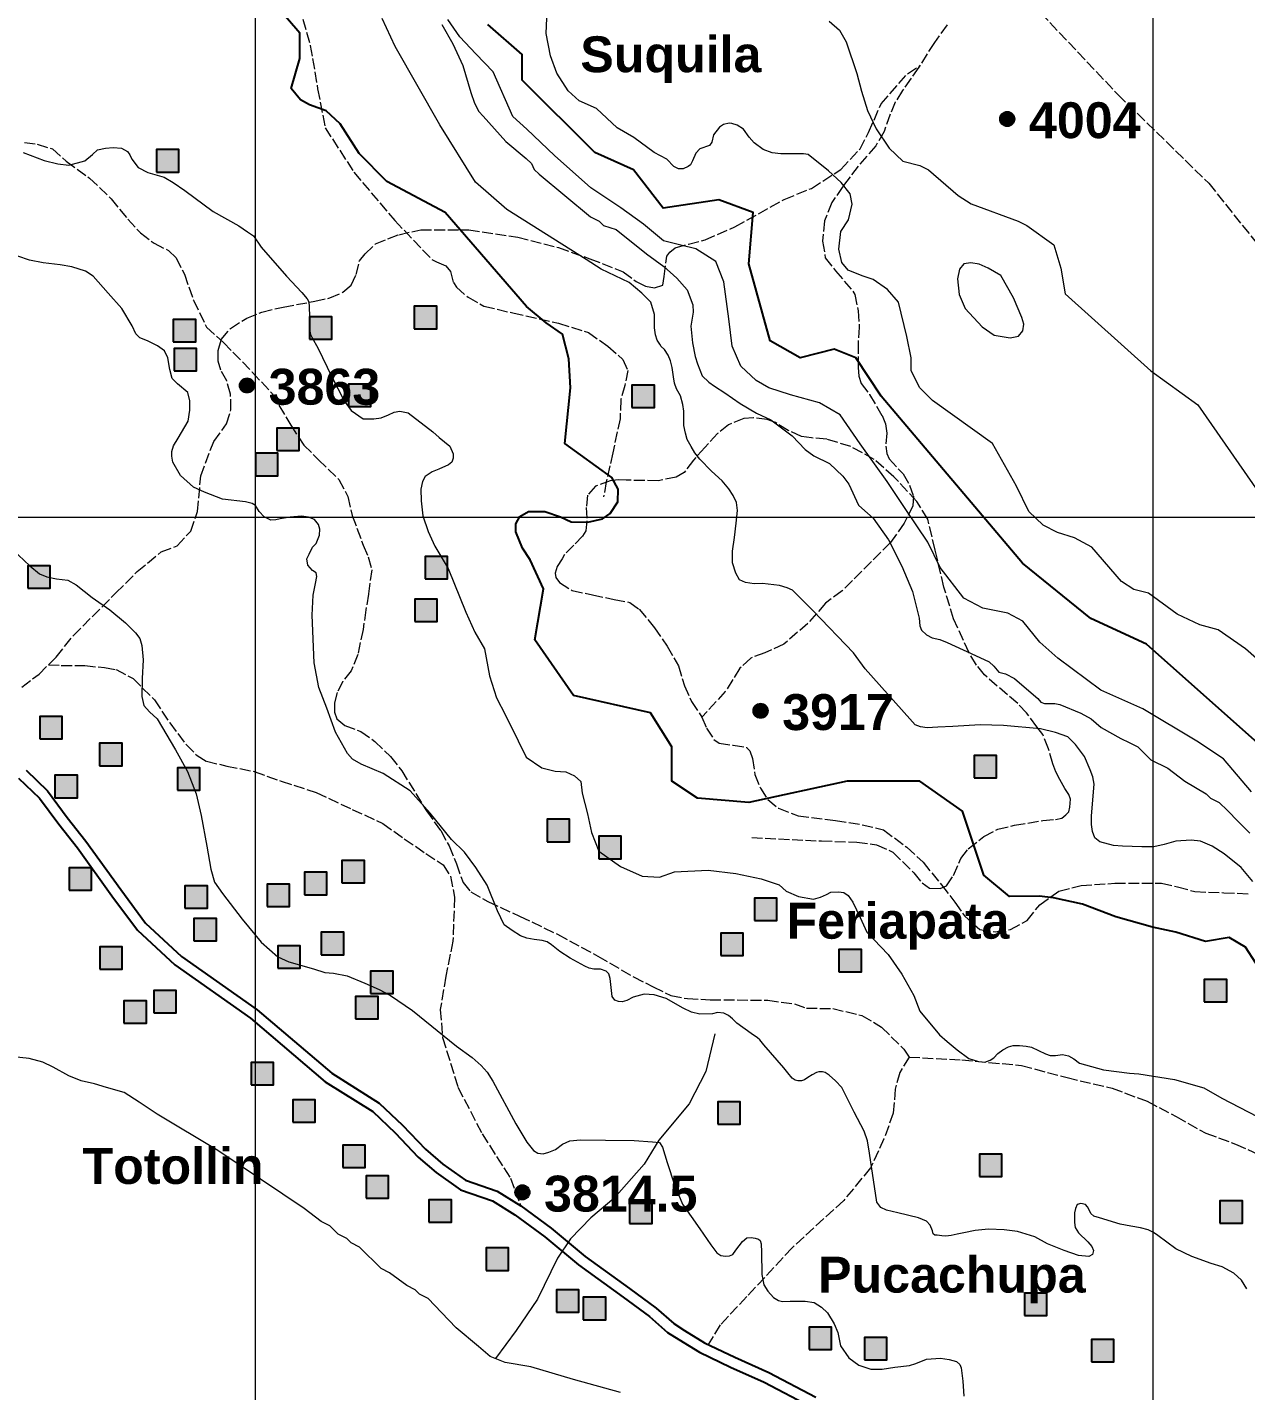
# Model space of a CAD drawing. Header units: metres. Extents: x 405809 to 420020, y 8257398 to 8272141.
# Drawn here: x 412746 to 414103, y 8262027 to 8263546 of the extents above; entities that cross this region are included whole.
import ezdxf

# ---------------------------------------------------------------- set-up
doc = ezdxf.new("R2010")
doc.units = ezdxf.units.M
doc.linetypes.add('ACAD_ISO02W100', pattern=[15, 12, -3])
doc.layers.add('AFIRMADO DOS A MAS VIAS', color=151, linetype='Continuous')
doc.layers.add('VIVIENDAS', color=1, linetype='Continuous')
for name, color, linetype, lineweight in [('CAMINOS1', 7, 'ACAD_ISO02W100', 5), ('COORDENADAS', 30, 'Continuous', 5), ('CURVAS MAESTRAS', 90, 'Continuous', 25), ('CURVAS SECUNDARIS', 46, 'Continuous', 9), ('PERIMETRO DE LA ISLA', 7, 'Continuous', 18), ('Río', 150, 'Continuous', 20), ('texto', 7, 'Continuous', 13)]:
    doc.layers.add(name, color=color, linetype=linetype, lineweight=lineweight)
doc.styles.add('CARLOS', font='arialbd.ttf', dxfattribs={"height": 48})

msp = doc.modelspace()

# ---------------------------------------------------------------- hatches: boundary and pattern name
at = {"layer": 'texto'}
h = msp.add_hatch(color=256, dxfattribs=at)
edge = h.paths.add_edge_path()
edge.add_arc((413837.7, 8263443.6), 8.37, 0, 360)
h = msp.add_hatch(color=256, dxfattribs=at)
edge = h.paths.add_edge_path()
edge.add_arc((412990.8, 8263146.7), 8.37, 0, 360)
h = msp.add_hatch(color=256, dxfattribs=at)
edge = h.paths.add_edge_path()
edge.add_arc((413562.9, 8262784.2), 8.37, 0, 360)
h = msp.add_hatch(color=256, dxfattribs=at)
edge = h.paths.add_edge_path()
edge.add_arc((413297.6, 8262247.7), 8.37, 0, 360)
at = {"layer": 'VIVIENDAS'}
for points in [[(412889.8, 8263384.5), (412914.8, 8263384.5), (412914.8, 8263409.5), (412889.8, 8263409.5)], [(413177.1, 8263209.9), (413202.1, 8263209.9), (413202.1, 8263234.9), (413177.1, 8263234.9)], [(412908.7, 8263195.3), (412933.7, 8263195.3), (412933.7, 8263220.3), (412908.7, 8263220.3)], [(413060.4, 8263198.1), (413085.4, 8263198.1), (413085.4, 8263223.1), (413060.4, 8263223.1)], [(412909.5, 8263162.9), (412934.5, 8263162.9), (412934.5, 8263187.9), (412909.5, 8263187.9)], [(413103.9, 8263123.3), (413128.9, 8263123.3), (413128.9, 8263148.3), (413103.9, 8263148.3)], [(413419.6, 8263122.2), (413444.6, 8263122.2), (413444.6, 8263147.2), (413419.6, 8263147.2)], [(413024, 8263074.1), (413049, 8263074.1), (413049, 8263099.1), (413024, 8263099.1)], [(413000.2, 8263046.1), (413025.2, 8263046.1), (413025.2, 8263071.1), (413000.2, 8263071.1)], [(412746.6, 8262920.9), (412771.6, 8262920.9), (412771.6, 8262945.9), (412746.6, 8262945.9)], [(413189.3, 8262931.3), (413214.3, 8262931.3), (413214.3, 8262956.3), (413189.3, 8262956.3)], [(413177.8, 8262883.7), (413202.8, 8262883.7), (413202.8, 8262908.7), (413177.8, 8262908.7)], [(412759.9, 8262752.9), (412784.9, 8262752.9), (412784.9, 8262777.9), (412759.9, 8262777.9)], [(412826.6, 8262723), (412851.6, 8262723), (412851.6, 8262748), (412826.6, 8262748)], [(413800.8, 8262709.4), (413825.8, 8262709.4), (413825.8, 8262734.4), (413800.8, 8262734.4)], [(412913.4, 8262695.7), (412938.4, 8262695.7), (412938.4, 8262720.7), (412913.4, 8262720.7)], [(412776.8, 8262687.4), (412801.8, 8262687.4), (412801.8, 8262712.4), (412776.8, 8262712.4)], [(413325.1, 8262638.4), (413350.1, 8262638.4), (413350.1, 8262663.4), (413325.1, 8262663.4)], [(413382.6, 8262619.4), (413407.6, 8262619.4), (413407.6, 8262644.4), (413382.6, 8262644.4)], [(413096.6, 8262592.6), (413121.6, 8262592.6), (413121.6, 8262617.6), (413096.6, 8262617.6)], [(412792.7, 8262584.3), (412817.7, 8262584.3), (412817.7, 8262609.3), (412792.7, 8262609.3)], [(413054.9, 8262579.3), (413079.9, 8262579.3), (413079.9, 8262604.3), (413054.9, 8262604.3)], [(412921.7, 8262564.3), (412946.7, 8262564.3), (412946.7, 8262589.3), (412921.7, 8262589.3)], [(413013.3, 8262566), (413038.3, 8262566), (413038.3, 8262591), (413013.3, 8262591)], [(413556.1, 8262550.4), (413581.1, 8262550.4), (413581.1, 8262575.4), (413556.1, 8262575.4)], [(412931.7, 8262527.8), (412956.7, 8262527.8), (412956.7, 8262552.8), (412931.7, 8262552.8)], [(413073.5, 8262512.4), (413098.5, 8262512.4), (413098.5, 8262537.4), (413073.5, 8262537.4)], [(413518.6, 8262511.5), (413543.6, 8262511.5), (413543.6, 8262536.5), (413518.6, 8262536.5)], [(412826.8, 8262496.2), (412851.8, 8262496.2), (412851.8, 8262521.2), (412826.8, 8262521.2)], [(413025.2, 8262497.5), (413050.2, 8262497.5), (413050.2, 8262522.5), (413025.2, 8262522.5)], [(413650.2, 8262493.2), (413675.2, 8262493.2), (413675.2, 8262518.2), (413650.2, 8262518.2)], [(413128.5, 8262469.2), (413153.5, 8262469.2), (413153.5, 8262494.2), (413128.5, 8262494.2)], [(414057.2, 8262460), (414082.2, 8262460), (414082.2, 8262485), (414057.2, 8262485)], [(412853.7, 8262436), (412878.7, 8262436), (412878.7, 8262461), (412853.7, 8262461)], [(412887, 8262447.6), (412912, 8262447.6), (412912, 8262472.6), (412887, 8262472.6)], [(413111.8, 8262440.9), (413136.8, 8262440.9), (413136.8, 8262465.9), (413111.8, 8262465.9)], [(412995.3, 8262367.4), (413020.3, 8262367.4), (413020.3, 8262392.4), (412995.3, 8262392.4)], [(413041.9, 8262325.9), (413066.9, 8262325.9), (413066.9, 8262350.9), (413041.9, 8262350.9)], [(413515.3, 8262323.6), (413540.3, 8262323.6), (413540.3, 8262348.6), (413515.3, 8262348.6)], [(413097.5, 8262275.3), (413122.5, 8262275.3), (413122.5, 8262300.3), (413097.5, 8262300.3)], [(413806.7, 8262265.4), (413831.7, 8262265.4), (413831.7, 8262290.4), (413806.7, 8262290.4)], [(413123.6, 8262241.1), (413148.6, 8262241.1), (413148.6, 8262266.1), (413123.6, 8262266.1)], [(413193.5, 8262214.5), (413218.5, 8262214.5), (413218.5, 8262239.5), (413193.5, 8262239.5)], [(413417, 8262212.8), (413442, 8262212.8), (413442, 8262237.8), (413417, 8262237.8)], [(414074.7, 8262213.3), (414099.7, 8262213.3), (414099.7, 8262238.3), (414074.7, 8262238.3)], [(413257.2, 8262160.7), (413282.2, 8262160.7), (413282.2, 8262185.7), (413257.2, 8262185.7)], [(413335.4, 8262114.1), (413360.4, 8262114.1), (413360.4, 8262139.1), (413335.4, 8262139.1)], [(413365.4, 8262105.8), (413390.4, 8262105.8), (413390.4, 8262130.8), (413365.4, 8262130.8)], [(413856.8, 8262110.4), (413881.8, 8262110.4), (413881.8, 8262135.4), (413856.8, 8262135.4)], [(413616.9, 8262072.5), (413641.9, 8262072.5), (413641.9, 8262097.5), (413616.9, 8262097.5)], [(413678.5, 8262060.9), (413703.5, 8262060.9), (413703.5, 8262085.9), (413678.5, 8262085.9)], [(413931.4, 8262058.7), (413956.4, 8262058.7), (413956.4, 8262083.7), (413931.4, 8262083.7)]]:
    msp.add_hatch(color=256, dxfattribs=at).paths.add_polyline_path(points)

# ---------------------------------------------------------------- linework, layer by layer
at = {"layer": 'AFIRMADO DOS A MAS VIAS'}
for points in [[(412744.7, 8262717.9), (412768.6, 8262694.9), (412790.6, 8262665.3), (412811.4, 8262638.8), (412850.1, 8262585), (412877.8, 8262547.7), (412917.8, 8262510.5), (413002.1, 8262451.2), (413085.2, 8262380.6), (413138.2, 8262347.1), (413164.2, 8262322.4), (413189.6, 8262295.7), (413208.9, 8262279.2), (413234.3, 8262261.4), (413269.3, 8262249), (413296, 8262232.6), (413329.8, 8262207.8), (413367.5, 8262176.3), (413417, 8262140.5), (413446.5, 8262118.5), (413466.3, 8262101.4), (413478.3, 8262093.8), (413500.6, 8262080.2), (413534.4, 8262063.9), (413572, 8262046.9), (413624.5, 8262019.6)], [(412736.2, 8262709.3), (412759.6, 8262687), (412781.1, 8262658), (412801.8, 8262631.5), (412840.4, 8262577.9), (412868.8, 8262539.7), (412910.3, 8262501.1), (412994.8, 8262441.7), (413078, 8262370.9), (413130.8, 8262337.6), (413155.8, 8262313.9), (413181.3, 8262287), (413201.6, 8262269.7), (413228.8, 8262250.6), (413264.1, 8262238.1), (413289.3, 8262222.6), (413322.4, 8262198.3), (413360.1, 8262166.8), (413409.9, 8262130.8), (413439, 8262109.2), (413459.1, 8262091.7), (413471.9, 8262083.6), (413494.9, 8262069.6), (413529.3, 8262053), (413566.8, 8262036.1), (413619.2, 8262008.8)]]:
    msp.add_lwpolyline(points, dxfattribs=at)
at = {"layer": 'CAMINOS1'}
for points in [[(413053, 8263554.8), (413061.3, 8263525.6), (413069.5, 8263477.2), (413077.8, 8263433.9), (413109.8, 8263384.4), (413155.4, 8263330.4), (413196.7, 8263287.1), (413201.9, 8263284.3), (413212.4, 8263280), (413217.4, 8263273.5), (413220.7, 8263261.6), (413224.3, 8263256.2), (413237, 8263244.9), (413254.7, 8263235.1), (413286.9, 8263227.5), (413337.8, 8263216), (413371.1, 8263205.8), (413392.8, 8263190.3), (413409.5, 8263175.8), (413414.9, 8263163.5), (413411.7, 8263146.5), (413407.1, 8263130.9), (413406.5, 8263109.6), (413398.2, 8263071.6), (413390.9, 8263039.4), (413388, 8263022.5)], [(413874.9, 8263561.9), (413960.9, 8263470.9), (414062.1, 8263372.1), (414125.4, 8263292.8)], [(413770.8, 8263548.5), (413756.5, 8263528.8), (413739.2, 8263501.3), (413721, 8263475.3), (413713, 8263462.4), (413707.2, 8263448.8), (413700.5, 8263429.7), (413691.2, 8263413.7), (413671.6, 8263391), (413654.5, 8263368.4), (413642.4, 8263350.4), (413634, 8263330.1), (413632, 8263307.3), (413635, 8263289), (413646.4, 8263274.5), (413665.7, 8263251.7), (413667.8, 8263248.2), (413671.6, 8263229.9), (413672.8, 8263211.7), (413671.6, 8263194.1), (413671.6, 8263178.4), (413671.6, 8263166.6), (413672.2, 8263156.9), (413674.8, 8263148.7), (413684.4, 8263136.5), (413698.2, 8263113.1), (413702, 8263104.1), (413703.6, 8263093.5), (413702.4, 8263079), (413703.4, 8263071), (413706.2, 8263065.1), (413721.6, 8263048.1), (413728.8, 8263035.5), (413733.3, 8263023.4), (413732.6, 8263012.5), (413723, 8262993.3), (413707.6, 8262971.6), (413675.8, 8262939.8), (413653.8, 8262917.9), (413635.1, 8262904.1), (413615.6, 8262881.4), (413588.7, 8262858.4), (413567.5, 8262848.7), (413552.1, 8262843), (413539.9, 8262831.6), (413523.6, 8262805.7), (413497.6, 8262777.2)], [(412740, 8262810.7), (412759.1, 8262825), (412778.1, 8262844), (412797.2, 8262867.8), (412844.8, 8262915.5), (412868.6, 8262939.3), (412895.1, 8262961.3), (412912.9, 8262968.1), (412928.1, 8262984.2), (412935.8, 8263006.2), (412939.2, 8263046), (412953.7, 8263084.4), (412968.1, 8263103.9), (412972.9, 8263119.4), (412972.5, 8263137.1), (412968.3, 8263151.8), (412961.6, 8263163.6), (412958.7, 8263173.9), (412958.7, 8263185.6), (412962.1, 8263198), (412972.5, 8263210.3), (412990.5, 8263221.8), (413007.3, 8263228.5), (413031, 8263234.1), (413066.2, 8263240.5), (413082.9, 8263244.2), (413097.7, 8263250.5), (413106.8, 8263258.6), (413112.4, 8263270.3), (413116.1, 8263285.7), (413122.5, 8263293.2), (413133.9, 8263304.5), (413159.9, 8263314.7), (413184.4, 8263320.2), (413238.1, 8263320.2), (413292.4, 8263312), (413337.7, 8263300.4), (413372.6, 8263287.9), (413409.8, 8263273.4), (413424.4, 8263262.6), (413434.7, 8263257.2), (413444.9, 8263255.6), (413454.1, 8263258.3), (413455.7, 8263268), (413458.4, 8263290.6), (413461.8, 8263295.1), (413467.7, 8263300.2), (413482.7, 8263304.2), (413501.1, 8263309), (413534.4, 8263323.5), (413589.3, 8263354), (413619.5, 8263366.3), (413652.4, 8263387.5), (413673.7, 8263410.2), (413683.3, 8263428.7), (413697.1, 8263460.5), (413726.6, 8263494), (413740.1, 8263502.7)], [(412742.9, 8263417.5), (412757.2, 8263415.6), (412774.2, 8263410.2), (412789.3, 8263396.6), (412815.5, 8263377.7), (412839.4, 8263354.7), (412858, 8263331.8), (412872.1, 8263316.7), (412887.2, 8263305.2), (412903.5, 8263296.9), (412911.9, 8263289), (412921.1, 8263270.6), (412931.2, 8263241.6), (412945.8, 8263211.5), (412964.7, 8263194.4), (412996.7, 8263161.6), (413018.7, 8263137.7), (413039.5, 8263102.5), (413054, 8263080.3), (413070.4, 8263064), (413093, 8263042), (413103.1, 8263022.9), (413108.1, 8263001.7), (413120.3, 8262968.6), (413125.8, 8262955.6), (413129.7, 8262941.2), (413126.2, 8262914), (413123.3, 8262896.8), (413120.1, 8262874.9), (413114.3, 8262847), (413106.8, 8262828.9), (413097.4, 8262816.8), (413091.4, 8262804.6), (413088.1, 8262792.8), (413088.1, 8262782.8), (413091, 8262775.1), (413099.6, 8262768), (413117.5, 8262761.2), (413133.3, 8262750.1), (413150.5, 8262733.2), (413163.1, 8262717.5), (413190.6, 8262672.8), (413206.6, 8262650.7), (413215.9, 8262633.9), (413224, 8262613.8), (413231.5, 8262593), (413240.2, 8262582.6), (413259.2, 8262571.6), (413294.5, 8262555.5), (413336.8, 8262535.2), (413381.8, 8262511), (413421.3, 8262487.7), (413443.2, 8262476.7), (413462.9, 8262466.9), (413481.4, 8262463.5), (413506.8, 8262462.3), (413570.9, 8262461.7), (413600.6, 8262457.6), (413613.9, 8262453), (413643.3, 8262452.4), (413675.7, 8262444.9), (413697.8, 8262431.6), (413722.6, 8262407.3), (413728.4, 8262398.4), (413718, 8262381.4), (413712.9, 8262362.8), (413710.8, 8262336), (413700.4, 8262307.4), (413685.4, 8262274.9), (413655.5, 8262238.7), (413598.1, 8262186), (413547.7, 8262131.5), (413517.8, 8262099.9), (413504.7, 8262078.2)], [(413553, 8262642.9), (413630.7, 8262639.2), (413670.1, 8262638), (413692.1, 8262635), (413710.4, 8262626.7), (413733.6, 8262603.7), (413742.8, 8262592.5), (413751.1, 8262586.6), (413762.8, 8262586.3), (413770.2, 8262589.2), (413777.8, 8262600.7), (413786.1, 8262619.8), (413794.3, 8262630.4), (413811.6, 8262644.3), (413827.1, 8262652.2), (413845.9, 8262656.7), (413877.2, 8262662), (413891.6, 8262663.2), (413898.6, 8262664.7), (413903.1, 8262668.3), (413906.4, 8262671.5), (413907.5, 8262676.7), (413908.1, 8262685.7), (413906.2, 8262691.1), (413901.7, 8262697.8), (413896.1, 8262707.8), (413891.8, 8262716.1), (413888.4, 8262725.1), (413883.6, 8262741.9), (413877.4, 8262757.7), (413870.8, 8262766.5), (413859.2, 8262781.9), (413849.5, 8262792.2), (413826.6, 8262811.7), (413812.3, 8262824.2), (413803.4, 8262835.2), (413795.2, 8262848.9), (413778, 8262886.5), (413767, 8262922.1), (413757.4, 8262963.4), (413749.2, 8262997.6), (413736.8, 8263017.5), (413711.5, 8263044.9), (413689.4, 8263064.3), (413663.4, 8263078.7), (413636.6, 8263086.9), (413619.6, 8263088.2), (413608.4, 8263089.9), (413593.7, 8263096.7), (413579.4, 8263105.3), (413570.2, 8263108.6), (413555.2, 8263110.7), (413544.3, 8263110), (413527.2, 8263102.9), (413515, 8263093), (413500.7, 8263077.4), (413488.1, 8263063.5), (413477.8, 8263049.7), (413468.7, 8263044.5), (413448.8, 8263040.6), (413413.3, 8263041.1), (413404.4, 8263041.4), (413395.5, 8263040.4), (413379, 8263034.5), (413370.1, 8263024.3), (413368.7, 8263010.9), (413369.4, 8262995.7), (413368.4, 8262984.7), (413364.6, 8262978.9), (413355, 8262968.6), (413344.6, 8262958.5), (413341.9, 8262953.4), (413336.4, 8262945.1), (413334, 8262937.6), (413334.7, 8262932.8), (413339.1, 8262927), (413352.9, 8262918.4), (413375.5, 8262913.3), (413399.9, 8262908.4), (413417.4, 8262905), (413427.7, 8262897.4), (413444.6, 8262876.7), (413459, 8262856.2), (413471.4, 8262834.4), (413478, 8262812.2), (413486.1, 8262794.4), (413497.6, 8262777.2), (413502.7, 8262765), (413511, 8262752.2), (413516.9, 8262748.3), (413532.5, 8262745.9), (413547.4, 8262743.5), (413550.9, 8262739.7), (413554, 8262731.1), (413556.4, 8262713.3), (413562.7, 8262698), (413571, 8262685.3), (413582.9, 8262675.6), (413604.9, 8262667.3), (413646.3, 8262662), (413676.2, 8262657.2), (413700, 8262651.5), (413726, 8262632.1), (413744.1, 8262615.4), (413764.4, 8262590.3), (413779.4, 8262570.9), (413790.1, 8262555.7), (413807.1, 8262540.5), (413824.2, 8262538.1), (413841.2, 8262540.6), (413860, 8262550.6), (413873.9, 8262568.2), (413895.3, 8262583.3), (413919.9, 8262589.6), (413957.6, 8262592.1), (414009.5, 8262592.2), (414027.4, 8262588.1), (414046.8, 8262582.8), (414079, 8262581.5), (414108.8, 8262580.3)], [(412769.6, 8262835.4), (412783.9, 8262834.8), (412810.2, 8262834.7), (412832, 8262832.3), (412844.9, 8262830.2), (412863.9, 8262820.2), (412887.7, 8262796.4), (412904.7, 8262770.9), (412922.9, 8262746.6), (412935.1, 8262734.5), (412945.6, 8262728), (412968.2, 8262722.7), (412998.9, 8262716.6), (413028.8, 8262705.8), (413068, 8262693.1), (413107.9, 8262674.4), (413142.1, 8262658.7), (413166, 8262641.7), (413190.2, 8262625.2), (413209.3, 8262612.6), (413217.4, 8262599.9), (413222, 8262576.5), (413220.2, 8262527.6), (413212.3, 8262488.4), (413206.1, 8262451.4), (413208.6, 8262420.2), (413225.8, 8262364.9), (413252.8, 8262312.8), (413284.2, 8262263.5), (413295.9, 8262232.7)], [(413728.4, 8262398.4), (413787.1, 8262395.2), (413853.4, 8262389.1), (413904.3, 8262375.5), (413954.4, 8262363.7), (413993.6, 8262349.1), (414025.9, 8262332.1), (414059, 8262313.5), (414092.1, 8262301.5), (414137.1, 8262281.2), (414177.9, 8262251.3), (414259.5, 8262210.5), (414285.8, 8262199.4), (414331.9, 8262186.6), (414383.7, 8262175.2), (414443.6, 8262162.4), (414467.3, 8262157.1)]]:
    msp.add_lwpolyline(points, dxfattribs=at)
at = {"layer": 'COORDENADAS'}
for p, q in [((413000, 8271350), (413000, 8257550)), ((414000, 8271350), (414000, 8257550)), ((406200, 8263000), (419600, 8263000))]:
    msp.add_line(p, q, dxfattribs=at)
at = {"layer": 'CURVAS MAESTRAS'}
for points in [[(414114.6, 8262502.9), (414103.1, 8262520.8), (414085.1, 8262531.5), (414058.5, 8262527.3), (414025.5, 8262537.4), (413999.6, 8262543.1), (413958.8, 8262554.5), (413921.5, 8262568.9), (413889.2, 8262576), (413873.4, 8262577.5), (413840.3, 8262577.3), (413811.8, 8262601.1), (413787.9, 8262672.5), (413740.3, 8262705.9), (413659.3, 8262705.9), (413549.8, 8262682.1), (413492.6, 8262686.8), (413464, 8262705.9), (413464, 8262744), (413440.2, 8262782.1), (413354.5, 8262801.1), (413311.6, 8262863.1), (413321.1, 8262920.2), (413306.2, 8262952.6), (413297.7, 8262965.6), (413290.1, 8262983.7), (413290.1, 8262992.7), (413294.6, 8263000.7), (413304.2, 8263006.2), (413322.7, 8263006.2), (413340.2, 8263000.2), (413351.8, 8262994.7), (413370.3, 8262994.2), (413386.8, 8262998.2), (413395.4, 8263004.2), (413403.9, 8263017.2), (413404.4, 8263031.2), (413397.4, 8263044.1), (413345, 8263082.2), (413351, 8263144.2), (413349.4, 8263176.4), (413342.3, 8263204), (413324.2, 8263216.5), (413302.1, 8263234.6), (413211.6, 8263339.4), (413146.7, 8263374), (413115.7, 8263405), (413094.6, 8263438.2), (413079.1, 8263452.6), (413060.3, 8263459.2), (413050.3, 8263464.8), (413040.1, 8263477.5), (413049.6, 8263510.9), (413049.6, 8263539.4), (412992.5, 8263606.1)], [(414207.1, 8262667.8), (413992.8, 8262858.3), (413930.8, 8262886.9), (413854.6, 8262948.8), (413697.4, 8263134.6), (413668.9, 8263177.4), (413645, 8263187), (413606.9, 8263177.4), (413573.6, 8263196.5), (413549.8, 8263282.2), (413554.5, 8263339.4), (413516.4, 8263353.7), (413454.5, 8263344.1), (413421.2, 8263387), (413378.3, 8263406.1), (413297.3, 8263487), (413297.3, 8263515.6), (413259.2, 8263549)]]:
    msp.add_lwpolyline(points, dxfattribs=at)
at = {"layer": 'CURVAS SECUNDARIS'}
for points in [[(413444.7, 8263210.8), (413444.8, 8263225.6), (413440.5, 8263239.5), (413430.8, 8263249.6), (413416.4, 8263261.3), (413385.3, 8263276.3), (413368.8, 8263287), (413280.1, 8263342.7), (413245.2, 8263373.1), (413205.7, 8263437.2), (413156, 8263524.2), (413141.4, 8263555.7)], [(414109.8, 8262694), (414078.7, 8262730.6), (414048.8, 8262750.5), (413988.6, 8262786.3), (413942, 8262807.3), (413894.1, 8262843), (413874.1, 8262860.7), (413855.2, 8262884), (413838.5, 8262892.9), (413810.6, 8262898.5), (413789.5, 8262909.6), (413762.9, 8262944), (413749.4, 8262972), (413723.9, 8263009.7), (413703.9, 8263039.6), (413673.9, 8263081.8), (413651.7, 8263113.9), (413628.4, 8263127.2), (413596.3, 8263136.3), (413572, 8263143.9), (413558.1, 8263152.2), (413540.8, 8263168.2), (413531.1, 8263190.3), (413527.5, 8263221), (413522, 8263262.1), (413512.9, 8263284.9), (413490.7, 8263298.8), (413474.1, 8263303), (413454.6, 8263307.8), (413432.6, 8263326.3), (413407.4, 8263344.5), (413373.9, 8263366.8), (413333.3, 8263403.1), (413302.4, 8263432.4), (413287, 8263446.4), (413265, 8263496), (413245.9, 8263516.2), (413227.8, 8263535.3), (413214.7, 8263554.4)], [(414124.8, 8262834.4), (414103.2, 8262853.3), (414072.8, 8262874.5), (414052.3, 8262880), (414026.9, 8262891.9), (413995.1, 8262915.2), (413978.8, 8262919.3), (413964.9, 8262928.3), (413932.1, 8262966.5), (413912.7, 8262976.9), (413893.8, 8262982.8), (413877.8, 8262990.9), (413861.9, 8263006.3), (413848, 8263034.6), (413821.3, 8263082.2), (413754.6, 8263129.8), (413740.3, 8263144.1), (413730.8, 8263163.1), (413730.8, 8263172.7), (413730.8, 8263177.4), (413726, 8263201.3), (413716.5, 8263239.4), (413704.2, 8263253.7), (413688.2, 8263264.6), (413676, 8263268.7), (413660.6, 8263275.1), (413653.4, 8263283.8), (413650.2, 8263298.5), (413652.2, 8263318.4), (413661, 8263331.1), (413664.9, 8263348.6), (413662.9, 8263360.2), (413652.6, 8263372.9), (413638.7, 8263385.7), (413615.9, 8263404), (413610.9, 8263404.8), (413601.2, 8263404.6), (413585.3, 8263404.9), (413575.8, 8263406), (413565.8, 8263409.6), (413555.8, 8263417), (413550.3, 8263423.5), (413544, 8263432.1), (413537, 8263436.7), (413531, 8263438.6), (413527.8, 8263438.9), (413521.7, 8263437.6), (413517, 8263434.3), (413510.4, 8263425.8), (413508.6, 8263417.8), (413506.1, 8263413.9), (413495.4, 8263410.4), (413490.8, 8263405.4), (413487.2, 8263396.8), (413484.8, 8263392.6), (413482.1, 8263390.5), (413476.8, 8263388.2), (413471.3, 8263387.9), (413466.2, 8263390.5), (413458.5, 8263398.7), (413444.4, 8263406.4), (413421.7, 8263423), (413403, 8263433.9), (413380, 8263455.3), (413360.9, 8263463.8), (413348.4, 8263475.1), (413335.8, 8263494.7), (413328.9, 8263514.1), (413324.2, 8263539), (413324.9, 8263555.8)], [(413639.5, 8263552.6), (413650.8, 8263542.4), (413658.4, 8263529.7), (413670.1, 8263494.4), (413675.2, 8263474.7), (413682.1, 8263453.1), (413691.8, 8263432.7), (413706, 8263411.1), (413721.3, 8263396.5)], [(413208, 8263548.7), (413220.1, 8263527.3), (413231.4, 8263503.1), (413240.3, 8263473), (413244.2, 8263461.2), (413249.2, 8263452.1), (413253.8, 8263446.8), (413279.2, 8263418.4), (413301.8, 8263399.7), (413307.7, 8263393.9), (413310.8, 8263387.4), (413316.4, 8263382.3), (413373.5, 8263334.6), (413383.1, 8263329.9), (413387.8, 8263325.1), (413402.1, 8263320.3), (413435.7, 8263293.5), (413455.1, 8263279.1), (413469.8, 8263266.1), (413481.1, 8263253.2), (413487.3, 8263236.5), (413487.7, 8263228.4), (413485.4, 8263212.8), (413487.1, 8263194.2), (413490.1, 8263179.1), (413492.5, 8263170.8), (413497.9, 8263157.5), (413505.3, 8263150.2), (413511.7, 8263145.8), (413523, 8263138.4), (413540.1, 8263126.6), (413558.3, 8263115.9), (413574.4, 8263108.5), (413598, 8263090.7), (413612.7, 8263075.5), (413622.1, 8263068.2), (413639.8, 8263059.7), (413654.5, 8263045.5), (413661.3, 8263036.7), (413672.1, 8263013.2), (413675.6, 8263009.8), (413688.2, 8262998.7), (413705.5, 8262974.6), (413720.3, 8262945.5), (413732.1, 8262917.2), (413739.4, 8262887.5), (413740.4, 8262879), (413742.3, 8262874.2), (413747.6, 8262868.7), (413753.9, 8262865.5), (413762.6, 8262863.6), (413770.6, 8262860.4), (413797.6, 8262848.1), (413817.5, 8262838.9), (413822.8, 8262833.9), (413828.3, 8262827.3), (413835.6, 8262825.4), (413845.7, 8262820.1), (413864.5, 8262804.2), (413871.7, 8262798), (413875.1, 8262793.7), (413879.1, 8262792.4), (413885.9, 8262792.2), (413890.6, 8262792.3), (413896.2, 8262791.1), (413919.8, 8262781.4), (413931.3, 8262775.2), (413942.4, 8262765.6), (413964.2, 8262753.5), (413973.7, 8262748.8), (413983.2, 8262744), (413997.5, 8262729.7), (414016.6, 8262720.2), (414035.6, 8262705.9), (414059.4, 8262691.6), (414064.2, 8262686.8), (414073.7, 8262682.1), (414083.2, 8262673), (414095, 8262660.7), (414108, 8262647.7)], [(412741.4, 8263406.1), (412765, 8263397.4), (412779.9, 8263393.8), (412792.2, 8263392.3), (412810.2, 8263396.9), (412818.8, 8263404), (412824.2, 8263409.1), (412833.1, 8263411.2), (412841.8, 8263411.9), (412851.1, 8263411.2), (412857.6, 8263407.3), (412860.4, 8263403.7), (412862.6, 8263398.7), (412869.6, 8263389.7), (412880.5, 8263383.9), (412898.5, 8263378.8), (412908.7, 8263373), (412921.6, 8263364.1), (412953.2, 8263340.7), (412981.6, 8263324.7), (412991.5, 8263317.7), (412998, 8263313.3), (413006.7, 8263300.7), (413034.9, 8263268.3), (413051.9, 8263250.2), (413057.7, 8263243.4), (413059.3, 8263240.6), (413059.9, 8263235.9), (413060.4, 8263222.2), (413060.4, 8263213.1), (413060.7, 8263207.1), (413061.5, 8263203.5), (413062.9, 8263200.5), (413070, 8263187.9), (413085, 8263157.2), (413099.2, 8263129.7), (413107, 8263118.7), (413120.3, 8263109.6), (413132, 8263109.6), (413140.1, 8263110.7), (413148.6, 8263113.8), (413154.8, 8263116.9), (413161, 8263118.1), (413170.3, 8263116.3), (413197.8, 8263095), (413204.7, 8263088.8), (413216.6, 8263079), (413220.5, 8263070.4), (413220.5, 8263065.6), (413218.8, 8263061.3), (413215.3, 8263058.3), (413204.5, 8263053.5), (413197.1, 8263050.5), (413189.4, 8263045.3), (413186.3, 8263039.7), (413184.6, 8263031.1), (413184.8, 8263018.1), (413186.6, 8263001.5), (413192.7, 8262984.1), (413199.9, 8262967.6), (413214.8, 8262942.8), (413234.4, 8262894.1), (413244.5, 8262871.8), (413255.2, 8262853.3), (413261.1, 8262823.1), (413268.9, 8262798.8), (413278.6, 8262779.3), (413292.9, 8262750.6), (413301.6, 8262732.4), (413319.4, 8262720.5), (413334, 8262716.8), (413345.9, 8262716.2), (413355.6, 8262711.9), (413362.7, 8262705.4), (413364.3, 8262692.5), (413370.2, 8262669.3), (413374.6, 8262648.7), (413382.8, 8262628), (413406.9, 8262610.6), (413431.1, 8262600), (413450.4, 8262599), (413466.9, 8262604.8), (413504.5, 8262606.7), (413535.5, 8262602.9), (413563.6, 8262596.9), (413575.7, 8262592.9), (413583.6, 8262590.2), (413591.6, 8262583.4), (413605.1, 8262577.2), (413621.8, 8262574.2), (413629.6, 8262576.5), (413636.2, 8262579.4), (413641, 8262582.2), (413649.7, 8262582.4), (413655.8, 8262581.7), (413660.4, 8262578.3), (413665.8, 8262570.9), (413673.9, 8262554), (413681.1, 8262537.7), (413705.1, 8262512.8), (413720.4, 8262490.8), (413733.8, 8262466.9), (413740.5, 8262449.7), (413762.1, 8262423.3), (413770.9, 8262415.7), (413782, 8262406.5), (413794.8, 8262396.8), (413805.7, 8262393.3), (413812.9, 8262392.7), (413818.6, 8262394.8), (413822.6, 8262397.7), (413827.4, 8262402.3), (413832.9, 8262406.5), (413839.1, 8262409.7), (413844.2, 8262411.2), (413851.5, 8262411.4), (413858.6, 8262410.6), (413864.6, 8262409.4), (413872.7, 8262405.8), (413880.4, 8262402.2), (413885.7, 8262400.2), (413891.4, 8262400.2), (413899.1, 8262401.1), (413906.1, 8262399.8), (413911.9, 8262396.3), (413918.3, 8262391.6), (413945, 8262384.2), (413973.9, 8262380.5), (413984.2, 8262379.9), (414024.2, 8262373.6), (414056.8, 8262364.1), (414076.8, 8262352.6), (414116, 8262332.2)], [(413721.3, 8263396.5), (413740.3, 8263391.8), (413749.8, 8263387), (413783.2, 8263358.4), (413797.5, 8263348.9), (413849.9, 8263329.9), (413859.4, 8263325.1), (413889.6, 8263303.2), (413897.5, 8263277.5), (413902.3, 8263248.9), (413997.5, 8263163.1), (414049.9, 8263125), (414126.1, 8263015.5)], [(414104.6, 8262140.3), (414098.8, 8262149.7), (414090.2, 8262157.6), (414077.2, 8262164.8), (414065, 8262168.3), (414043.2, 8262176.1), (414025.5, 8262184.8), (414005.3, 8262199.6), (414000.5, 8262202.9), (413994.8, 8262206.1), (413986.2, 8262208.1), (413975.4, 8262210), (413963.5, 8262212.4), (413940.4, 8262219.3), (413934.1, 8262221.3), (413931, 8262224), (413929, 8262228.3), (413927, 8262231.4), (413925, 8262234), (413919.6, 8262235.1), (413915.5, 8262234.2), (413913.9, 8262229.7), (413912.8, 8262224.7), (413912.7, 8262214), (413913.5, 8262208.4), (413916.9, 8262202.6), (413927.3, 8262192.4), (413931.8, 8262187.4), (413933.8, 8262182.8), (413932.8, 8262178.3), (413928.6, 8262176.3), (413917, 8262177.3), (413901, 8262182.8), (413882.4, 8262190.4), (413868.5, 8262198.2), (413849.2, 8262203.9), (413834.2, 8262205.9), (413816.8, 8262206.5), (413802, 8262205.2), (413789.4, 8262202.5), (413782, 8262201.1), (413775.2, 8262199.5), (413769.4, 8262199), (413764.9, 8262199.3), (413759.7, 8262199.8), (413757, 8262200), (413755.1, 8262201.6), (413754.4, 8262204.9), (413751.7, 8262211.2), (413747.6, 8262215.5), (413738.7, 8262219.2), (413715.7, 8262224.8), (413703.2, 8262228), (413696.8, 8262230.7), (413692.6, 8262236.9), (413684.1, 8262291.2), (413682.2, 8262305.1), (413678.3, 8262316), (413667.1, 8262337.2), (413653.3, 8262364.5), (413646.5, 8262371.9), (413639.5, 8262378.2), (413635, 8262381.1), (413631.9, 8262381.9), (413627.9, 8262381.9), (413625.1, 8262381.1), (413620.3, 8262378.8), (413615.7, 8262375.7), (413611.9, 8262373), (413608.5, 8262372), (413604.4, 8262371.9), (413601.6, 8262372.5), (413598.2, 8262374.8), (413593.1, 8262380.7), (413589, 8262386.3), (413566.7, 8262412.2), (413562.2, 8262417.6), (413559.4, 8262419.9), (413552.6, 8262424.6), (413536.5, 8262436.1), (413531.6, 8262441), (413527, 8262444.9), (413522.1, 8262447.2), (413514.9, 8262448.1), (413509.3, 8262446.5), (413495.4, 8262446.3), (413485.9, 8262448.6), (413476.8, 8262453), (413457.7, 8262463.5), (413444.4, 8262467.9), (413433.1, 8262468.5), (413420.9, 8262465.2), (413413.8, 8262461.4), (413408.6, 8262460.1), (413404.6, 8262460.4), (413400.7, 8262461.9), (413397.5, 8262466), (413395.4, 8262486.1), (413393.9, 8262491.1), (413390.9, 8262494.3), (413384.5, 8262496.5), (413377, 8262496.5), (413371.8, 8262497.6), (413367.3, 8262499.6), (413350.8, 8262508.7), (413339.2, 8262516), (413330.1, 8262523.4), (413325.2, 8262526.7), (413319.5, 8262528.4), (413310.6, 8262529.5), (413302.4, 8262530.8), (413295.4, 8262533.5), (413286.1, 8262539.3), (413277.2, 8262545.9), (413270, 8262561.3), (413258.2, 8262589.8), (413245.8, 8262609.6), (413233, 8262626.8), (413218.7, 8262641), (413195, 8262670.2), (413172.4, 8262695.2), (413142.3, 8262714.4), (413118.1, 8262724.9), (413108.3, 8262730.3), (413102.8, 8262736.7), (413089.5, 8262760.3), (413079.6, 8262787.2), (413070.8, 8262810.3), (413065.8, 8262837.8), (413063.4, 8262890.9), (413064.6, 8262912.9), (413067, 8262925.9), (413068.6, 8262933.7), (413067.8, 8262938.1), (413063.8, 8262940.4), (413058.7, 8262946.3), (413057.5, 8262953.4), (413059.9, 8262958.9), (413063.8, 8262966.4), (413067.8, 8262970.8), (413071.7, 8262979.8), (413071.9, 8262986.6), (413070.3, 8262991.7), (413065.9, 8262997.5), (413059.4, 8263000), (413051.4, 8263000.9), (413038.9, 8262999.8), (413027.6, 8262998), (413022.8, 8262996.9), (413017.2, 8262996.7), (413010, 8263000.3), (413004.2, 8263006.2), (413000.4, 8263013.1), (412996.7, 8263015.3), (412989, 8263017), (412963.4, 8263019.9), (412943.3, 8263027.7), (412931.1, 8263033.5), (412916.8, 8263046.4), (412908.2, 8263061.4), (412907.2, 8263067.8), (412907, 8263073.3), (412909, 8263079.6), (412914, 8263087.8), (412925.3, 8263106.9), (412927.3, 8263119), (412927.3, 8263129.7), (412924.8, 8263138.8), (412913.3, 8263148.4), (412907.6, 8263154.5), (412904.7, 8263164.6), (412902.5, 8263177.4), (412899, 8263185.3), (412891, 8263191), (412879.8, 8263196.4), (412871.6, 8263199.6), (412866.8, 8263204.1), (412863, 8263213.3), (412851.5, 8263232.5), (412836.2, 8263249.7), (412819.5, 8263268.5), (412810.8, 8263274.1), (412795.5, 8263278.7), (412782.8, 8263281.2), (412763.9, 8263283.2), (412748.6, 8263286.3), (412735.4, 8263290.9)], [(413809.7, 8263212), (413823, 8263202.7), (413841, 8263199.7), (413850.3, 8263201.7), (413855, 8263207.4), (413856, 8263215), (413854.1, 8263222.3), (413844.7, 8263244.4), (413830.6, 8263269.1), (413816.5, 8263277.5), (413806.3, 8263281.7), (413797.3, 8263283.5), (413789.3, 8263282.1), (413784.5, 8263276.4), (413782.4, 8263265.4), (413784, 8263248.1), (413790.7, 8263232.4), (413809.7, 8263212)], [(414111.2, 8262594.2), (414098.3, 8262609.5), (414079.3, 8262624.7), (414065.9, 8262633.3), (414053, 8262638.8), (414042.6, 8262640), (414025.5, 8262638.8), (414012.6, 8262635.2), (414001, 8262632.7), (413987.6, 8262632.7), (413966.2, 8262633.3), (413956.1, 8262634.3), (413941, 8262638.4), (413935.4, 8262642.8), (413932.6, 8262649.9), (413931.6, 8262657.4), (413931.6, 8262667), (413932.6, 8262680.7), (413934.6, 8262702.3), (413933, 8262710.8), (413930.2, 8262718.6), (413923.7, 8262733.2), (413913.8, 8262746.7), (413905.3, 8262755.1), (413891.3, 8262760.1), (413874.9, 8262764.1), (413833.6, 8262768), (413807.7, 8262768.5), (413777.1, 8262766.7), (413760.4, 8262766), (413748.4, 8262765.3), (413741, 8262766.3), (413735.3, 8262768.4), (413729.3, 8262775.2), (413679.6, 8262831), (413666.6, 8262848.9), (413621.4, 8262895.6), (413598.3, 8262918.7), (413592.6, 8262921.4), (413584, 8262923.7), (413565, 8262925.9), (413555.9, 8262925.5), (413546, 8262927.3), (413539.6, 8262930), (413535.5, 8262937.7), (413531.5, 8262949), (413531.5, 8262962), (413533.7, 8262977.2), (413535.9, 8262993.1), (413537.2, 8263007.2), (413536, 8263016.4), (413532.3, 8263024.1), (413527.4, 8263031.6), (413520.3, 8263040.4), (413508.3, 8263051.2), (413495.1, 8263064.7), (413489.7, 8263071.6), (413485.7, 8263078.7), (413481.2, 8263086.4), (413479.2, 8263093.5), (413477.4, 8263102.2), (413477.3, 8263118.2), (413476.3, 8263125.6), (413473.7, 8263135), (413469.2, 8263143.1), (413467.1, 8263149.4), (413465.9, 8263156.4), (413464.6, 8263166.7), (413462.6, 8263174.1), (413460.1, 8263180.3), (413455.9, 8263186.9), (413452.2, 8263190.2), (413450.6, 8263192.7), (413447.6, 8263197.3), (413445.7, 8263203), (413444.7, 8263210.8)], [(412729.9, 8262963.7), (412749, 8262945.8), (412759.7, 8262936.7), (412767.8, 8262933.4), (412778.7, 8262931.1), (412791.2, 8262929.9), (412800.5, 8262924.7), (412818.5, 8262910.4), (412838, 8262896.6), (412855.6, 8262882.3), (412866.5, 8262870.9), (412871.6, 8262864.6), (412873.8, 8262856.9), (412875.1, 8262840.9), (412874.2, 8262820.3), (412873.5, 8262800.2), (412875.8, 8262790.3), (412882.2, 8262783.2), (412890.8, 8262775.2), (412911, 8262740.9), (412924.5, 8262716.6), (412934.1, 8262691.8), (412939.7, 8262667.4), (412946.2, 8262633.4), (412950.6, 8262607.8), (412954.6, 8262593.1), (412963.4, 8262580.5), (412985.4, 8262552.2), (413006.6, 8262526.6), (413025, 8262510.2), (413037.4, 8262504.6), (413065, 8262496.6), (413077.4, 8262492.7), (413087.3, 8262491.9), (413102.2, 8262489), (413122.2, 8262480.6), (413138.2, 8262473.8), (413150.6, 8262467), (413175.3, 8262450.3), (413224.1, 8262410.7), (413241.7, 8262398.1), (413251.7, 8262389.1), (413258.3, 8262381.6), (413264.8, 8262371.5), (413290.1, 8262324), (413302.6, 8262303.5), (413309.8, 8262294.3), (413314.6, 8262291.3), (413320.9, 8262290.7), (413326.9, 8262292.3), (413334.6, 8262295.6), (413342.1, 8262301.5), (413350.5, 8262305.1), (413362.3, 8262306.3), (413390, 8262305.9), (413422.1, 8262305.5), (413442.4, 8262303.9), (413450.3, 8262303.1), (413453.5, 8262298), (413458.7, 8262281.1), (413467, 8262256.2), (413476, 8262234.7), (413495.1, 8262206.9), (413507.5, 8262189.3), (413514.2, 8262180.4), (413518.6, 8262177.2), (413523.8, 8262176.7), (413528.2, 8262177), (413532.1, 8262178.4), (413535.4, 8262183.4), (413542.8, 8262192.9), (413547.5, 8262196.9), (413552.4, 8262197.5), (413556.9, 8262196.7), (413560.6, 8262195.5), (413562.4, 8262193.9), (413563.6, 8262190.3), (413563.8, 8262181.2), (413564.3, 8262156.2), (413566.5, 8262144.7), (413571.1, 8262137.6), (413577.2, 8262130.7), (413582.8, 8262127.1), (413587.4, 8262126.1), (413595.7, 8262126.3), (413605.2, 8262126.3), (413612.7, 8262126.6), (413622.6, 8262125), (413630.6, 8262119.8), (413637.4, 8262113.3), (413644.8, 8262101.3), (413649.1, 8262091.4), (413652.1, 8262076.5), (413661.4, 8262063.3), (413672.3, 8262055.1), (413685.9, 8262050.5), (413698.4, 8262050.5), (413712.4, 8262052.8), (413728.8, 8262054.7), (413735.9, 8262057), (413747.6, 8262061.7), (413763.5, 8262062.9), (413772.9, 8262061.3), (413781.1, 8262059.4), (413785, 8262055.9), (413786.5, 8262052), (413788.1, 8262037.2), (413789.2, 8262020.5)]]:
    msp.add_lwpolyline(points, dxfattribs=at)
at = {"layer": 'PERIMETRO DE LA ISLA'}
msp.add_lwpolyline([(413406.9, 8262024.8), (413354.5, 8262039), (413306.9, 8262053.3), (413278.3, 8262058.1), (413261.6, 8262064.9), (413248.7, 8262076.1), (413223.7, 8262096.7), (413207.3, 8262113.9), (413192.5, 8262129.5), (413183, 8262134.3), (413178.2, 8262139.1), (413168.7, 8262143.8), (413149.7, 8262158.1), (413140.1, 8262162.9), (413116.3, 8262186.7), (413106.8, 8262191.5), (413102, 8262196.2), (413092.5, 8262201), (413083, 8262210.5), (413073.5, 8262215.3), (413054.4, 8262229.6), (412958.2, 8262294.2), (412890.7, 8262334.7), (412870.7, 8262348.1), (412854.1, 8262359.1), (412834.2, 8262364.6), (412821.1, 8262368.7), (412805.9, 8262372.1), (412792.2, 8262377.6), (412775, 8262387.3), (412763.3, 8262392.8), (412748.1, 8262396.9), (412702.2, 8262401.8)], dxfattribs=at)
at = {"layer": 'Río'}
msp.add_lwpolyline([(413512.1, 8262424.2), (413501.8, 8262382.2), (413483.4, 8262346.4), (413449.7, 8262305.8), (413433.2, 8262279), (413399.3, 8262240.9), (413373.7, 8262219.4), (413351.2, 8262195.9), (413336.8, 8262174.5), (413314.3, 8262128.5), (413290.7, 8262093.7), (413267.7, 8262062.4)], dxfattribs=at)
at = {"layer": 'texto'}
for centre in [(413837.7, 8263443.6), (412990.8, 8263146.7), (413562.9, 8262784.2), (413297.6, 8262247.7)]:
    msp.add_circle(centre, 8.37, dxfattribs=at)
at = {"layer": 'VIVIENDAS'}
for points in [[(412889.8, 8263384.5), (412914.8, 8263384.5), (412914.8, 8263409.5), (412889.8, 8263409.5)], [(413177.1, 8263209.9), (413202.1, 8263209.9), (413202.1, 8263234.9), (413177.1, 8263234.9)], [(412908.7, 8263195.3), (412933.7, 8263195.3), (412933.7, 8263220.3), (412908.7, 8263220.3)], [(413060.4, 8263198.1), (413085.4, 8263198.1), (413085.4, 8263223.1), (413060.4, 8263223.1)], [(412909.5, 8263162.9), (412934.5, 8263162.9), (412934.5, 8263187.9), (412909.5, 8263187.9)], [(413103.9, 8263123.3), (413128.9, 8263123.3), (413128.9, 8263148.3), (413103.9, 8263148.3)], [(413419.6, 8263122.2), (413444.6, 8263122.2), (413444.6, 8263147.2), (413419.6, 8263147.2)], [(413024, 8263074.1), (413049, 8263074.1), (413049, 8263099.1), (413024, 8263099.1)], [(413000.2, 8263046.1), (413025.2, 8263046.1), (413025.2, 8263071.1), (413000.2, 8263071.1)], [(412746.6, 8262920.9), (412771.6, 8262920.9), (412771.6, 8262945.9), (412746.6, 8262945.9)], [(413189.3, 8262931.3), (413214.3, 8262931.3), (413214.3, 8262956.3), (413189.3, 8262956.3)], [(413177.8, 8262883.7), (413202.8, 8262883.7), (413202.8, 8262908.7), (413177.8, 8262908.7)], [(412759.9, 8262752.9), (412784.9, 8262752.9), (412784.9, 8262777.9), (412759.9, 8262777.9)], [(412826.6, 8262723), (412851.6, 8262723), (412851.6, 8262748), (412826.6, 8262748)], [(413800.8, 8262709.4), (413825.8, 8262709.4), (413825.8, 8262734.4), (413800.8, 8262734.4)], [(412913.4, 8262695.7), (412938.4, 8262695.7), (412938.4, 8262720.7), (412913.4, 8262720.7)], [(412776.8, 8262687.4), (412801.8, 8262687.4), (412801.8, 8262712.4), (412776.8, 8262712.4)], [(413325.1, 8262638.4), (413350.1, 8262638.4), (413350.1, 8262663.4), (413325.1, 8262663.4)], [(413382.6, 8262619.4), (413407.6, 8262619.4), (413407.6, 8262644.4), (413382.6, 8262644.4)], [(413096.6, 8262592.6), (413121.6, 8262592.6), (413121.6, 8262617.6), (413096.6, 8262617.6)], [(412792.7, 8262584.3), (412817.7, 8262584.3), (412817.7, 8262609.3), (412792.7, 8262609.3)], [(413054.9, 8262579.3), (413079.9, 8262579.3), (413079.9, 8262604.3), (413054.9, 8262604.3)], [(412921.7, 8262564.3), (412946.7, 8262564.3), (412946.7, 8262589.3), (412921.7, 8262589.3)], [(413013.3, 8262566), (413038.3, 8262566), (413038.3, 8262591), (413013.3, 8262591)], [(413556.1, 8262550.4), (413581.1, 8262550.4), (413581.1, 8262575.4), (413556.1, 8262575.4)], [(412931.7, 8262527.8), (412956.7, 8262527.8), (412956.7, 8262552.8), (412931.7, 8262552.8)], [(413073.5, 8262512.4), (413098.5, 8262512.4), (413098.5, 8262537.4), (413073.5, 8262537.4)], [(413518.6, 8262511.5), (413543.6, 8262511.5), (413543.6, 8262536.5), (413518.6, 8262536.5)], [(412826.8, 8262496.2), (412851.8, 8262496.2), (412851.8, 8262521.2), (412826.8, 8262521.2)], [(413025.2, 8262497.5), (413050.2, 8262497.5), (413050.2, 8262522.5), (413025.2, 8262522.5)], [(413650.2, 8262493.2), (413675.2, 8262493.2), (413675.2, 8262518.2), (413650.2, 8262518.2)], [(413128.5, 8262469.2), (413153.5, 8262469.2), (413153.5, 8262494.2), (413128.5, 8262494.2)], [(414057.2, 8262460), (414082.2, 8262460), (414082.2, 8262485), (414057.2, 8262485)], [(412853.7, 8262436), (412878.7, 8262436), (412878.7, 8262461), (412853.7, 8262461)], [(412887, 8262447.6), (412912, 8262447.6), (412912, 8262472.6), (412887, 8262472.6)], [(413111.8, 8262440.9), (413136.8, 8262440.9), (413136.8, 8262465.9), (413111.8, 8262465.9)], [(412995.3, 8262367.4), (413020.3, 8262367.4), (413020.3, 8262392.4), (412995.3, 8262392.4)], [(413041.9, 8262325.9), (413066.9, 8262325.9), (413066.9, 8262350.9), (413041.9, 8262350.9)], [(413515.3, 8262323.6), (413540.3, 8262323.6), (413540.3, 8262348.6), (413515.3, 8262348.6)], [(413097.5, 8262275.3), (413122.5, 8262275.3), (413122.5, 8262300.3), (413097.5, 8262300.3)], [(413806.7, 8262265.4), (413831.7, 8262265.4), (413831.7, 8262290.4), (413806.7, 8262290.4)], [(413123.6, 8262241.1), (413148.6, 8262241.1), (413148.6, 8262266.1), (413123.6, 8262266.1)], [(413193.5, 8262214.5), (413218.5, 8262214.5), (413218.5, 8262239.5), (413193.5, 8262239.5)], [(413417, 8262212.8), (413442, 8262212.8), (413442, 8262237.8), (413417, 8262237.8)], [(414074.7, 8262213.3), (414099.7, 8262213.3), (414099.7, 8262238.3), (414074.7, 8262238.3)], [(413257.2, 8262160.7), (413282.2, 8262160.7), (413282.2, 8262185.7), (413257.2, 8262185.7)], [(413335.4, 8262114.1), (413360.4, 8262114.1), (413360.4, 8262139.1), (413335.4, 8262139.1)], [(413365.4, 8262105.8), (413390.4, 8262105.8), (413390.4, 8262130.8), (413365.4, 8262130.8)], [(413856.8, 8262110.4), (413881.8, 8262110.4), (413881.8, 8262135.4), (413856.8, 8262135.4)], [(413616.9, 8262072.5), (413641.9, 8262072.5), (413641.9, 8262097.5), (413616.9, 8262097.5)], [(413678.5, 8262060.9), (413703.5, 8262060.9), (413703.5, 8262085.9), (413678.5, 8262085.9)], [(413931.4, 8262058.7), (413956.4, 8262058.7), (413956.4, 8262083.7), (413931.4, 8262083.7)]]:
    msp.add_lwpolyline(points, close=True, dxfattribs=at)

# ---------------------------------------------------------------- texts
at = {"layer": 'texto', "style": 'CARLOS'}
for s, p in [('Suquila', (413362.1, 8263495.7)), ('4004', (413861.9, 8263422.2)), ('3863', (413014.9, 8263125.3)), ('3917', (413587, 8262762.8)), ('Feriapata', (413591.8, 8262530.3)), ('Totollin', (412807.6, 8262257.1)), ('3814.5', (413321.7, 8262226.3)), ('Pucachupa', (413627, 8262136))]:
    msp.add_text(s, height=40, dxfattribs=at).set_placement(p)

doc.saveas('drawing.dxf')
